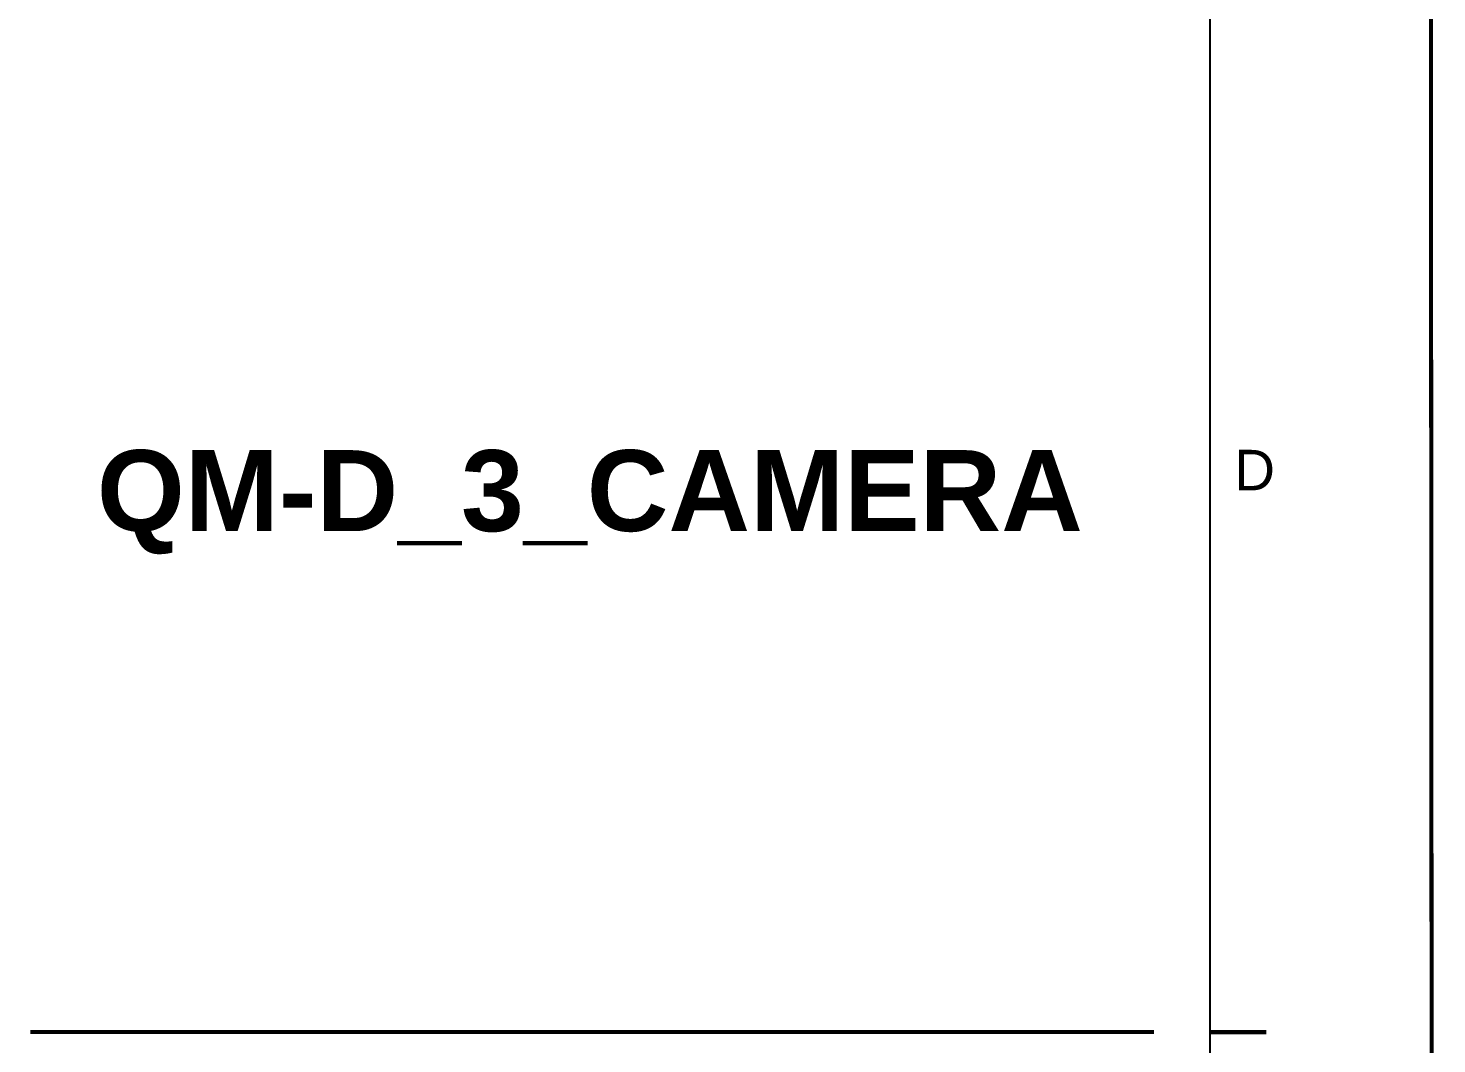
# Paper-space layout 'Layout2-A000' of a CAD drawing. Header units: millimetres. Extents: x 0 to 594, y -1 to 419.
# Drawn here: x 531 to 593.6, y 209.6 to 254.8 of the extents above; entities that cross this region are included whole.
import ezdxf
from ezdxf.enums import TextEntityAlignment as Align

# ---------------------------------------------------------------- set-up
doc = ezdxf.new("R2010")
doc.units = ezdxf.units.MM
doc.layers.add('G-ANNO-NPLT', color=210, linetype='Continuous', plot=False)
doc.layers.add('G-ANNO-TEXT', color=3, linetype='Continuous')
doc.layers.add('G-ANNO-TTLB', color=3, linetype='Continuous')
doc.styles.add('ARIAL', font='arial.ttf')
doc.styles.add('ARIAL-BOLD', font='')
doc.styles.get('ARIAL-BOLD').set_extended_font_data('Arial', bold=True)

# ---------------------------------------------------------------- blocks, each defined once
blk = doc.blocks.new('BLOCK_TITLE')
at = {"layer": 'G-ANNO-TTLB', "const_width": 0.18}
blk.add_lwpolyline([(0, 200), (-50, 200)], dxfattribs=at)
at = {"layer": 'G-ANNO-TEXT', "style": 'ARIAL-BOLD'}
for tag, p, height in [('PROJECT_TITLE_001', (-45.317, 222.275), 3.6), ('STUDENTS_001', (-31.827, 160.465), 1.8), ('STUDENTS_002', (-31.968, 157.434), 1.8), ('STUDENTS_003', (-31.977, 154.403), 1.8), ('DRAWING_TITLE_001', (-35.365, 141), 1.8), ('NOTES_001', (-25.48, 124.1), 1.8), ('FILENAME_001', (-42.317, 107.683), 1.8)]:
    blk.add_attdef(tag, p, '', height=height, dxfattribs=at)
at = {"layer": 'G-ANNO-TEXT', "style": 'ARIAL-BOLD', "flags": 2}
for tag, p in [('CLASS_001', (-38.724, 192.282)), ('CLASS_002', (-34.96, 189.251)), ('PROFESSOR_001', (-36.329, 174.1))]:
    blk.add_attdef(tag, p, '', height=1.8, dxfattribs=at)
at = {"layer": 'G-ANNO-TEXT', "style": 'ARIAL-BOLD'}
for tag, p in [('VERSION_9', (-49, 92.5)), ('VERSION_8', (-49, 87.5)), ('VERSION_7', (-49, 82.5)), ('VERSION_6', (-49, 77.5)), ('VERSION_5', (-49, 72.5)), ('VERSION_4', (-49, 67.5)), ('VERSION_3', (-49, 62.5)), ('VERSION_2', (-49, 57.5)), ('VERSION_1', (-49, 52.5)), ('SHEET_TOTAL', (-5.681, 47.981)), ('DATE', (-39.015, 5.53)), ('REV', (-39.015, 2.506))]:
    blk.add_attdef(tag, text='', height=1.8, dxfattribs=at).set_placement(p, align=Align.MIDDLE_LEFT)
for tag, p in [('DATA_9', (-2.806, 92.5)), ('DATA_8', (-2.806, 87.5)), ('DATA_7', (-2.806, 82.5)), ('DATA_6', (-2.806, 77.5)), ('DATA_5', (-2.806, 72.5)), ('DATA_4', (-2.806, 67.5)), ('DATA_3', (-2.806, 62.5)), ('DATA_2', (-2.806, 57.5)), ('DATA_1', (-2.806, 52.5)), ('SHEET_COPY', (-11.423, 47.981)), ('SCALE', (-4.416, 5.53))]:
    blk.add_attdef(tag, text='', height=1.8, dxfattribs=at).set_placement(p, align=Align.MIDDLE_RIGHT)
blk.add_attdef('SHEET', text='', height=9.6, dxfattribs=at).set_placement((-25, 25), align=Align.MIDDLE_CENTER)

psp = doc.layouts.new('Layout2-A000')

# ---------------------------------------------------------------- linework, layer by layer
at = {"layer": 'G-ANNO-NPLT', "const_width": 0.18}
psp.add_lwpolyline([(593.55, -0.651), (593.267, 418.501)], dxfattribs=at)

# ---------------------------------------------------------------- block references
ref = psp.add_blockref('BLOCK_TITLE', (581.061, 10.161))
ref.add_attrib('PROJECT_TITLE_001', 'QM-D_3_CAMERA', (534.027, 232.436), dxfattribs={"layer": 'G-ANNO-TEXT', "height": 3.6, "style": 'ARIAL-BOLD'})

# ---------------------------------------------------------------- next in the draw order: linework, layer by layer
at = {"layer": 'G-ANNO-TTLB'}
psp.add_line((583.55, 9.349), (583.55, 410.15), dxfattribs=at)
at = {"layer": 'G-ANNO-TTLB', "const_width": 0.18, "flags": 128}
psp.add_lwpolyline([(586.05, 210.15), (583.55, 210.15)], dxfattribs=at)

# ---------------------------------------------------------------- next in the draw order: texts
at = {"layer": 'G-ANNO-TEXT', "style": 'ARIAL'}
psp.add_text('D', height=1.8, dxfattribs=at).set_placement((585.534, 235.15), align=Align.MIDDLE_CENTER)

doc.saveas('drawing.dxf')
